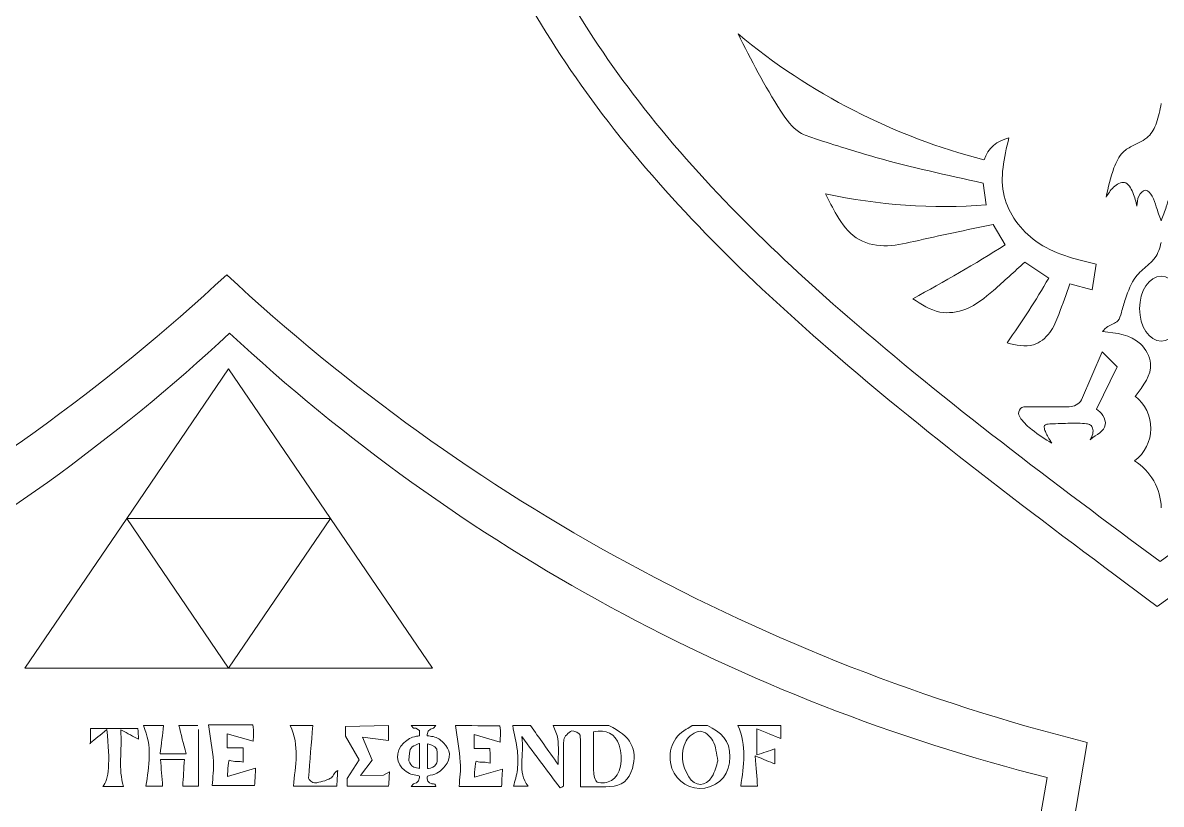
# Model space of a CAD drawing. Header units: inches. Extents: x 0 to 12, y 0 to 12.
# Drawn here: x 5.329 to 6.429, y 3.446 to 4.201 of the extents above; entities that cross this region are included whole.
import ezdxf

# ---------------------------------------------------------------- set-up
doc = ezdxf.new("R2010")
doc.units = ezdxf.units.IN
doc.header["$MEASUREMENT"] = 0

msp = doc.modelspace()

# ---------------------------------------------------------------- linework, layer by layer
at = {"color": 5, "lineweight": 0}
for p, q in [((6.2602, 4.0252), (6.257, 4.0464)), ((6.2784, 3.9866), (6.2667, 4.0063)), ((6.3205, 3.9545), (6.2973, 3.9699)), ((6.3664, 3.968), (6.3626, 3.9433)), ((6.3626, 3.9433), (6.3409, 3.9489)), ((6.3523, 3.8368), (6.3722, 3.8831)), ((6.3722, 3.8831), (6.3866, 3.8687)), ((5.528, 3.8669), (5.4295, 3.7222)), ((5.6264, 3.7222), (5.528, 3.8669)), ((6.3866, 3.8687), (6.3666, 3.8279)), ((6.2986, 3.8301), (6.3402, 3.8301)), ((5.4295, 3.7222), (5.3311, 3.5774)), ((5.528, 3.5774), (5.4295, 3.7222)), ((5.4295, 3.7222), (5.6264, 3.7222)), ((5.6264, 3.7222), (5.528, 3.5774)), ((5.7249, 3.5774), (5.6264, 3.7222)), ((5.3311, 3.5774), (5.528, 3.5774)), ((5.528, 3.5774), (5.7249, 3.5774)), ((6.2311, 2.9633), (6.319, 3.4717))]:
    msp.add_line(p, q, dxfattribs=at)
at = {"color": 250, "lineweight": 0}
msp.add_line((6.2653, 2.9705), (6.3578, 3.5057), dxfattribs=at)
at = {"color": 5, "lineweight": 0}
for centre, radius, start, end in [((6.4075, 4.6541), 0.604, 230.1334, 255.6659), ((6.2885, 4.0585), 0.0322, 101.4674, 161.1937), ((6.22, 4.5743), 0.5506, 257.9267, 274.1924), ((5.4869, 5.2411), 1.4833, 298.2597, 302.2494), ((5.6608, 4.3338), 0.7609, 324.5017, 330.1066), ((4.2977, 5.2248), 1.8077, 284.1261, 312.9293), ((6.7602, 5.2248), 1.8077, 227.0707, 255.8739), ((6.38, 3.8093), 0.0392, 306.8379, 52.1804), ((6.34, 3.8447), 0.0146, 271.0459, 327.1361), ((6.3732, 3.7307), 0.0561, 1.9204, 57.3192)]:
    msp.add_arc(centre, radius, start, end, dxfattribs=at)
at = {"color": 250, "lineweight": 0}
for centre, start, end in [((4.2301, 5.351), 284.1261, 312.9293), ((6.8222, 5.351), 227.0707, 255.8739)]:
    msp.add_arc(centre, 1.9029, start, end, dxfattribs=at)
at = {"color": 5, "lineweight": 0}
msp.add_ellipse((6.4292, 3.925), major_axis=(0, 0.0313), ratio=0.665933, dxfattribs=at)
at = {"color": 250, "lineweight": 0}
for points in [[(6.4254, 3.6371), (6.3172, 3.7176), (6.1274, 3.8588), (5.8904, 4.0898), (5.7368, 4.3523), (5.7029, 4.5469), (5.6862, 4.6499)], [(6.4254, 3.6371), (6.5335, 3.7176), (6.7234, 3.8588), (6.9604, 4.0898), (7.1139, 4.3523), (7.1478, 4.5469), (7.1645, 4.6499)], [(4.627, 3.6134), (4.7351, 3.6939), (4.925, 3.8352), (5.162, 4.0661), (5.3155, 4.3286), (5.3494, 4.5232), (5.3661, 4.6262)]]:
    msp.add_open_spline(points, degree=3, knots=[0, 0, 0, 0, 0.0808468, 0.1419248, 0.197496, 0.2597021, 0.2597021, 0.2597021, 0.2597021], dxfattribs=at)
at = {"color": 5, "lineweight": 0}
for points, knots in [([(6.4281, 3.6805), (6.3254, 3.7569), (6.145, 3.8912), (5.9199, 4.1106), (5.774, 4.3599), (5.7418, 4.5448), (5.7259, 4.6426)], [0, 0, 0, 0, 0.0808468, 0.1419248, 0.197496, 0.2597021, 0.2597021, 0.2597021, 0.2597021]), ([(6.4281, 3.6805), (6.5309, 3.7569), (6.7112, 3.8912), (6.9364, 4.1106), (7.0822, 4.3599), (7.1144, 4.5448), (7.1303, 4.6426)], [0, 0, 0, 0, 0.0808468, 0.1419248, 0.197496, 0.2597021, 0.2597021, 0.2597021, 0.2597021]), ([(4.6297, 3.6568), (4.7325, 3.7333), (4.9128, 3.8675), (5.138, 4.0869), (5.2839, 4.3363), (5.3161, 4.5211), (5.3319, 4.619)], [0, 0, 0, 0, 0.0808468, 0.1419248, 0.197496, 0.2597021, 0.2597021, 0.2597021, 0.2597021]), ([(6.257, 4.0464), (6.2222, 4.054), (6.1672, 4.066), (6.1094, 4.0845), (6.0754, 4.0955), (6.0498, 4.1324), (6.033, 4.1655), (6.0203, 4.1905)], [0, 0, 0, 0, 0.02753964, 0.04351363, 0.0474821, 0.05463243, 0.07669562, 0.07669562, 0.07669562, 0.07669562]), ([(6.4292, 4.1231), (6.428, 4.1168), (6.4259, 4.1056), (6.4176, 4.0894), (6.4035, 4.0839), (6.39, 4.0758), (6.3813, 4.0574), (6.378, 4.0422), (6.376, 4.0327)], [0, 0, 0, 0, 0.00496667, 0.00889983, 0.01334248, 0.01630321, 0.02086423, 0.02843291, 0.02843291, 0.02843291, 0.02843291]), ([(6.3664, 3.968), (6.3458, 3.9729), (6.3076, 3.982), (6.2688, 4.0337), (6.2775, 4.0709), (6.282, 4.0901)], [0, 0, 0, 0, 0.01607831, 0.02987121, 0.04449574, 0.04449574, 0.04449574, 0.04449574]), ([(6.4058, 4.0241), (6.4048, 4.0283), (6.4028, 4.0364), (6.395, 4.0504), (6.3819, 4.0426), (6.378, 4.036), (6.376, 4.0327)], [0, 0, 0, 0, 0.00351206, 0.00679766, 0.00978558, 0.01288207, 0.01288207, 0.01288207, 0.01288207]), ([(6.4292, 4.01), (6.4275, 4.0145), (6.4244, 4.0225), (6.4218, 4.0327), (6.4142, 4.0423), (6.4061, 4.0333), (6.4059, 4.0273), (6.4058, 4.0241)], [0, 0, 0, 0, 0.00367448, 0.00651244, 0.00872326, 0.0109429, 0.0134626, 0.0134626, 0.0134626, 0.0134626]), ([(6.4292, 4.01), (6.431, 4.0145), (6.434, 4.0225), (6.4366, 4.0327), (6.4442, 4.0423), (6.4524, 4.0333), (6.4525, 4.0273), (6.4526, 4.0241)], [0, 0, 0, 0, 0.00367448, 0.00651244, 0.00872326, 0.0109429, 0.0134626, 0.0134626, 0.0134626, 0.0134626]), ([(6.2667, 4.0063), (6.2411, 4.001), (6.2061, 3.9937), (6.1619, 3.9834), (6.1321, 3.9908), (6.116, 4.0136), (6.1083, 4.029), (6.1048, 4.0359)], [0, 0, 0, 0, 0.02023305, 0.02779216, 0.03497388, 0.04239776, 0.04841567, 0.04841567, 0.04841567, 0.04841567]), ([(6.4292, 3.9888), (6.4277, 3.9835), (6.4253, 3.9749), (6.4145, 3.9656), (6.4021, 3.9547), (6.3955, 3.9374), (6.3911, 3.9232), (6.3882, 3.9113), (6.3781, 3.9092), (6.374, 3.9047), (6.3724, 3.9029)], [0, 0, 0, 0, 0.00412311, 0.00675957, 0.01082209, 0.01687384, 0.02044886, 0.02277519, 0.025562, 0.02745838, 0.02745838, 0.02745838, 0.02745838]), ([(6.2973, 3.9699), (6.2873, 3.9607), (6.2695, 3.9443), (6.2439, 3.9231), (6.2131, 3.9187), (6.1975, 3.929), (6.1892, 3.9346)], [0, 0, 0, 0, 0.01052872, 0.01884852, 0.02537562, 0.03288337, 0.03288337, 0.03288337, 0.03288337]), ([(6.3409, 3.9489), (6.3374, 3.9391), (6.3318, 3.923), (6.3231, 3.901), (6.3045, 3.8861), (6.289, 3.8898), (6.2803, 3.8919)], [0, 0, 0, 0, 0.00813648, 0.01321573, 0.01827977, 0.02485473, 0.02485473, 0.02485473, 0.02485473]), ([(6.404, 3.8402), (6.412, 3.8505), (6.4248, 3.867), (6.4072, 3.8991), (6.386, 3.9014), (6.3724, 3.9029)], [0, 0, 0, 0, 0.00906876, 0.01459213, 0.02458282, 0.02458282, 0.02458282, 0.02458282]), ([(6.3235, 3.7949), (6.3169, 3.799), (6.3061, 3.8058), (6.2954, 3.8156), (6.2903, 3.8237), (6.2935, 3.8299), (6.2971, 3.83), (6.2986, 3.8301)], [0, 0, 0, 0, 0.00596177, 0.00986587, 0.01130521, 0.01296865, 0.01403095, 0.01403095, 0.01403095, 0.01403095]), ([(6.3666, 3.8279), (6.3688, 3.8261), (6.3735, 3.8223), (6.378, 3.8082), (6.3661, 3.803), (6.3608, 3.7984), (6.3606, 3.7982)], [0, 0, 0, 0, 0.002263082, 0.004672888, 0.009805081, 0.009973743, 0.009973743, 0.009973743, 0.009973743]), ([(6.3235, 3.7949), (6.3216, 3.798), (6.319, 3.8024), (6.3164, 3.8078), (6.3157, 3.8133), (6.3279, 3.8137), (6.3397, 3.8143), (6.353, 3.8144), (6.361, 3.813), (6.3646, 3.8072), (6.3627, 3.8017), (6.3606, 3.7982)], [0, 0, 0, 0, 0.00278599, 0.00388366, 0.00486863, 0.00626844, 0.01134116, 0.01538852, 0.01640716, 0.01732059, 0.0203083, 0.0203083, 0.0203083, 0.0203083])]:
    msp.add_open_spline(points, degree=3, knots=knots, dxfattribs=at)
at = {"color": 1, "lineweight": 0}
for points, knots in [([(5.4988, 3.5182), (5.4988, 3.5171), (5.4988, 3.516), (5.4988, 3.5149), (5.4988, 3.4966), (5.4988, 3.4802), (5.4988, 3.4635), (5.4942, 3.4635), (5.4878, 3.4635), (5.4836, 3.4635), (5.4842, 3.4718), (5.4847, 3.4801), (5.4853, 3.4892), (5.4774, 3.4892), (5.4707, 3.4892), (5.4622, 3.4892), (5.4629, 3.4806), (5.4635, 3.4723), (5.4642, 3.4633), (5.4595, 3.4633), (5.4525, 3.4633), (5.4479, 3.4633), (5.4514, 3.4827), (5.4544, 3.5023), (5.4456, 3.522), (5.4522, 3.522), (5.4587, 3.522), (5.4652, 3.522), (5.4641, 3.5131), (5.463, 3.5042), (5.4618, 3.4948), (5.4705, 3.4948), (5.4772, 3.4948), (5.4869, 3.4948), (5.4843, 3.5048), (5.4821, 3.5134), (5.4799, 3.522), (5.486, 3.522), (5.492, 3.522), (5.4981, 3.522)], [0, 0, 0, 0, 1, 1, 1, 2, 2, 2, 3, 3, 3, 4, 4, 4, 5, 5, 5, 6, 6, 6, 7, 7, 7, 8, 8, 8, 9, 9, 9, 10, 10, 10, 11, 11, 11, 12, 12, 12, 13, 13, 13, 13]), ([(5.5514, 3.5226), (5.5527, 3.5173), (5.5517, 3.5069), (5.5517, 3.5069), (5.5517, 3.5069), (5.5267, 3.5141), (5.5267, 3.5141), (5.5267, 3.5141), (5.5266, 3.5006), (5.5266, 3.5006), (5.5266, 3.5006), (5.5419, 3.5006), (5.5419, 3.5006), (5.5419, 3.5006), (5.5422, 3.4892), (5.5422, 3.4865), (5.538, 3.4882), (5.5337, 3.4864), (5.5286, 3.4885), (5.5274, 3.4878), (5.5269, 3.4729), (5.5269, 3.4729), (5.5269, 3.4729), (5.5541, 3.4808), (5.5541, 3.4808), (5.5541, 3.4808), (5.5534, 3.469), (5.5531, 3.464), (5.5381, 3.464), (5.5239, 3.464), (5.5122, 3.464), (5.5126, 3.472), (5.5139, 3.4798), (5.5133, 3.4874), (5.5124, 3.4993), (5.5103, 3.511), (5.5087, 3.5228), (5.5217, 3.5228), (5.5384, 3.5226), (5.5514, 3.5226)], [0, 0, 0, 0, 1, 1, 1, 2, 2, 2, 3, 3, 3, 4, 4, 4, 5, 5, 5, 6, 6, 6, 7, 7, 7, 8, 8, 8, 9, 9, 9, 10, 10, 10, 11, 11, 11, 12, 12, 12, 13, 13, 13, 13]), ([(5.6094, 3.522), (5.6079, 3.505), (5.6063, 3.4881), (5.6053, 3.4711), (5.6052, 3.4696), (5.6093, 3.4663), (5.6111, 3.4665), (5.6164, 3.4672), (5.6218, 3.4686), (5.6265, 3.471), (5.6287, 3.4721), (5.6295, 3.4761), (5.6334, 3.4785), (5.6331, 3.4738), (5.6329, 3.4691), (5.6326, 3.4635), (5.6179, 3.4635), (5.6039, 3.4635), (5.5906, 3.4635), (5.5924, 3.4829), (5.597, 3.5027), (5.5874, 3.522), (5.5947, 3.522), (5.6021, 3.522), (5.6094, 3.522)], [0, 0, 0, 0, 1, 1, 1, 2, 2, 2, 3, 3, 3, 4, 4, 4, 5, 5, 5, 6, 6, 6, 7, 7, 7, 8, 8, 8, 8]), ([(5.6574, 3.5107), (5.6574, 3.5107), (5.6668, 3.4886), (5.6668, 3.4886), (5.6668, 3.4886), (5.6553, 3.4737), (5.6553, 3.4737), (5.6553, 3.4737), (5.6776, 3.4739), (5.6776, 3.4739), (5.6776, 3.4739), (5.6835, 3.4772), (5.6835, 3.4772), (5.6835, 3.4772), (5.6829, 3.4683), (5.6825, 3.4633), (5.6677, 3.4633), (5.6425, 3.4633), (5.6425, 3.4633), (5.6425, 3.4633), (5.6424, 3.4708), (5.6424, 3.4708), (5.6424, 3.4708), (5.6543, 3.4889), (5.6543, 3.4889), (5.6543, 3.4889), (5.641, 3.5117), (5.641, 3.5117), (5.641, 3.5117), (5.6409, 3.521), (5.6409, 3.521), (5.6409, 3.521), (5.6826, 3.5222), (5.6826, 3.5222), (5.6826, 3.5173), (5.6826, 3.5124), (5.6826, 3.5075), (5.6826, 3.5075), (5.6574, 3.5107), (5.6574, 3.5107)], [0, 0, 0, 0, 1, 1, 1, 2, 2, 2, 3, 3, 3, 4, 4, 4, 5, 5, 5, 6, 6, 6, 7, 7, 7, 8, 8, 8, 9, 9, 9, 10, 10, 10, 11, 11, 11, 12, 12, 12, 13, 13, 13, 13]), ([(5.7281, 3.522), (5.7281, 3.522), (5.7261, 3.5195), (5.7261, 3.5195), (5.7261, 3.5195), (5.7199, 3.5187), (5.7199, 3.5134), (5.7199, 3.5131), (5.7199, 3.5127), (5.7199, 3.5122), (5.7219, 3.5119), (5.7237, 3.5117), (5.7256, 3.5113), (5.7303, 3.5104), (5.732, 3.5086), (5.7356, 3.5053), (5.7426, 3.4991), (5.7432, 3.4902), (5.7373, 3.483), (5.7329, 3.4776), (5.7296, 3.4751), (5.7229, 3.4739), (5.7199, 3.4734), (5.7199, 3.4734), (5.7199, 3.4704), (5.72, 3.4669), (5.7245, 3.4657), (5.7245, 3.4657), (5.7245, 3.4657), (5.7255, 3.4657), (5.726, 3.4657), (5.7283, 3.4657), (5.7281, 3.4632), (5.7281, 3.4632), (5.7281, 3.4632), (5.7045, 3.4632), (5.7045, 3.4632), (5.7045, 3.4632), (5.7065, 3.4657), (5.7065, 3.4657), (5.7065, 3.4657), (5.7125, 3.4666), (5.7126, 3.4717), (5.7126, 3.473), (5.7124, 3.4735), (5.7109, 3.4737), (5.7054, 3.4742), (5.7026, 3.4754), (5.6981, 3.4788), (5.6904, 3.4845), (5.6878, 3.4969), (5.6974, 3.5053), (5.7015, 3.509), (5.704, 3.5107), (5.7094, 3.5116), (5.7104, 3.5118), (5.7114, 3.5119), (5.7126, 3.512), (5.7125, 3.5137), (5.7123, 3.5171), (5.7123, 3.5171), (5.7123, 3.5171), (5.709, 3.5194), (5.709, 3.5194), (5.709, 3.5194), (5.7065, 3.5195), (5.7065, 3.5195), (5.7065, 3.5195), (5.7044, 3.522), (5.7044, 3.522), (5.7044, 3.522), (5.7281, 3.522), (5.7281, 3.522)], [0, 0, 0, 0, 1, 1, 1, 2, 2, 2, 3, 3, 3, 4, 4, 4, 5, 5, 5, 6, 6, 6, 7, 7, 7, 8, 8, 8, 9, 9, 9, 10, 10, 10, 11, 11, 11, 12, 12, 12, 13, 13, 13, 14, 14, 14, 15, 15, 15, 16, 16, 16, 17, 17, 17, 18, 18, 18, 19, 19, 19, 20, 20, 20, 21, 21, 21, 22, 22, 22, 23, 23, 23, 24, 24, 24, 24]), ([(5.7901, 3.5217), (5.7913, 3.5165), (5.7903, 3.5061), (5.7903, 3.5061), (5.7903, 3.5061), (5.7653, 3.5133), (5.7653, 3.5133), (5.7653, 3.5133), (5.7652, 3.4998), (5.7652, 3.4998), (5.7652, 3.4998), (5.7805, 3.4998), (5.7805, 3.4998), (5.7805, 3.4998), (5.7808, 3.4884), (5.7808, 3.4856), (5.7766, 3.4874), (5.7723, 3.4856), (5.7672, 3.4877), (5.766, 3.4869), (5.7655, 3.4721), (5.7655, 3.4721), (5.7655, 3.4721), (5.7927, 3.48), (5.7927, 3.48), (5.7927, 3.48), (5.792, 3.4682), (5.7918, 3.4632), (5.7767, 3.4632), (5.7625, 3.4632), (5.7508, 3.4632), (5.7513, 3.4712), (5.7525, 3.4789), (5.7519, 3.4866), (5.751, 3.4984), (5.7489, 3.5102), (5.7473, 3.522), (5.7603, 3.522), (5.777, 3.5217), (5.7901, 3.5217)], [0, 0, 0, 0, 1, 1, 1, 2, 2, 2, 3, 3, 3, 4, 4, 4, 5, 5, 5, 6, 6, 6, 7, 7, 7, 8, 8, 8, 9, 9, 9, 10, 10, 10, 11, 11, 11, 12, 12, 12, 13, 13, 13, 13]), ([(5.8953, 3.522), (5.9167, 3.5118), (5.9236, 3.4993), (5.9182, 3.4806), (5.915, 3.4695), (5.9079, 3.4632), (5.8963, 3.463), (5.8861, 3.4627), (5.8759, 3.4629), (5.8681, 3.4629), (5.8681, 3.4798), (5.8684, 3.4963), (5.8677, 3.5127), (5.8677, 3.5143), (5.8615, 3.5176), (5.8597, 3.5168), (5.8564, 3.5153), (5.8523, 3.5114), (5.852, 3.5082), (5.8511, 3.4977), (5.8517, 3.4871), (5.8517, 3.4765), (5.8517, 3.4721), (5.8517, 3.4678), (5.8517, 3.4634), (5.8506, 3.4628), (5.8494, 3.4623), (5.8483, 3.4617), (5.8367, 3.4772), (5.8252, 3.4926), (5.8113, 3.5113), (5.814, 3.4932), (5.8065, 3.4774), (5.8175, 3.4633), (5.8127, 3.4633), (5.8071, 3.4633), (5.8033, 3.4633), (5.8046, 3.4686), (5.8065, 3.474), (5.8071, 3.4794), (5.8077, 3.4855), (5.8078, 3.4917), (5.807, 3.4977), (5.806, 3.5059), (5.804, 3.5139), (5.8025, 3.522), (5.8082, 3.522), (5.8139, 3.522), (5.8196, 3.522), (5.8281, 3.5101), (5.8366, 3.4982), (5.8465, 3.4845), (5.8465, 3.4942), (5.847, 3.5017), (5.8462, 3.5091), (5.8458, 3.5135), (5.8432, 3.5177), (5.8416, 3.522), (5.8595, 3.522), (5.8774, 3.522), (5.8953, 3.522)], [0, 0, 0, 0, 1, 1, 1, 2, 2, 2, 3, 3, 3, 4, 4, 4, 5, 5, 5, 6, 6, 6, 7, 7, 7, 8, 8, 8, 9, 9, 9, 10, 10, 10, 11, 11, 11, 12, 12, 12, 13, 13, 13, 14, 14, 14, 15, 15, 15, 16, 16, 16, 17, 17, 17, 18, 18, 18, 19, 19, 19, 20, 20, 20, 20]), ([(5.9907, 3.522), (6.0035, 3.516), (6.0126, 3.5074), (6.0125, 3.4919), (6.0125, 3.4757), (6.0036, 3.4645), (5.9881, 3.4616), (5.9748, 3.4591), (5.9608, 3.4676), (5.9564, 3.4806), (5.9514, 3.4959), (5.957, 3.5114), (5.9702, 3.5184), (5.9722, 3.5195), (5.9741, 3.5208), (5.976, 3.522), (5.9809, 3.522), (5.9858, 3.522), (5.9907, 3.522)], [0, 0, 0, 0, 1, 1, 1, 2, 2, 2, 3, 3, 3, 4, 4, 4, 5, 5, 5, 6, 6, 6, 6]), ([(6.0615, 3.522), (6.0615, 3.5167), (6.0615, 3.5114), (6.0615, 3.5094), (6.0549, 3.5121), (6.0476, 3.5151), (6.0384, 3.5188), (6.0384, 3.5089), (6.0384, 3.5026), (6.0384, 3.4936), (6.0446, 3.4957), (6.0503, 3.4976), (6.0559, 3.4994), (6.0559, 3.4954), (6.0559, 3.4896), (6.0559, 3.485), (6.0508, 3.487), (6.0451, 3.4893), (6.0367, 3.4927), (6.0377, 3.4807), (6.0384, 3.4722), (6.0392, 3.4633), (6.0356, 3.4633), (6.0287, 3.4633), (6.0229, 3.4633), (6.0258, 3.4831), (6.0291, 3.5027), (6.02, 3.522), (6.0338, 3.522), (6.0477, 3.522), (6.0615, 3.522)], [0, 0, 0, 0, 1, 1, 1, 2, 2, 2, 3, 3, 3, 4, 4, 4, 5, 5, 5, 6, 6, 6, 7, 7, 7, 8, 8, 8, 9, 9, 9, 10, 10, 10, 10]), ([(5.3944, 3.5048), (5.3944, 3.5092), (5.3944, 3.5137), (5.3944, 3.519), (5.4097, 3.519), (5.4244, 3.519), (5.4403, 3.519), (5.4405, 3.5159), (5.4407, 3.5125), (5.4409, 3.5087), (5.4358, 3.5115), (5.4311, 3.5141), (5.4238, 3.518), (5.4251, 3.4976), (5.4213, 3.4801), (5.4263, 3.463), (5.4219, 3.463), (5.4144, 3.463), (5.4065, 3.463), (5.4123, 3.4696), (5.4136, 3.4865), (5.4104, 3.5181), (5.404, 3.5129), (5.3991, 3.5089), (5.3942, 3.505), (5.3942, 3.505), (5.3944, 3.5048), (5.3944, 3.5048)], [0, 0, 0, 0, 1, 1, 1, 2, 2, 2, 3, 3, 3, 4, 4, 4, 5, 5, 5, 6, 6, 6, 7, 7, 7, 8, 8, 8, 9, 9, 9, 9]), ([(5.8805, 3.516), (5.8805, 3.5033), (5.8803, 3.4909), (5.8807, 3.4784), (5.8809, 3.4745), (5.882, 3.4681), (5.8843, 3.4673), (5.8883, 3.4659), (5.8941, 3.4668), (5.898, 3.4688), (5.9068, 3.4734), (5.9099, 3.49), (5.9054, 3.5031), (5.9015, 3.5147), (5.8931, 3.518), (5.8805, 3.516)], [0, 0, 0, 0, 1, 1, 1, 2, 2, 2, 3, 3, 3, 4, 4, 4, 5, 5, 5, 5]), ([(6.0009, 3.4878), (5.9993, 3.495), (5.999, 3.5019), (5.996, 3.5073), (5.9936, 3.5116), (5.9877, 3.5167), (5.9836, 3.5165), (5.9788, 3.5162), (5.9723, 3.5116), (5.9701, 3.5071), (5.9642, 3.4956), (5.9661, 3.4833), (5.9726, 3.4724), (5.9784, 3.4627), (5.9893, 3.4628), (5.9951, 3.4725), (5.998, 3.4772), (5.9991, 3.4829), (6.0009, 3.4878)], [0, 0, 0, 0, 1, 1, 1, 2, 2, 2, 3, 3, 3, 4, 4, 4, 5, 5, 5, 6, 6, 6, 6]), ([(5.3942, 3.505), (5.3942, 3.505), (5.3939, 3.5042), (5.3939, 3.5042), (5.3939, 3.5042), (5.3944, 3.5048), (5.3944, 3.5048), (5.3944, 3.5048), (5.3942, 3.505), (5.3942, 3.505)], [0, 0, 0, 0, 1, 1, 1, 2, 2, 2, 3, 3, 3, 3]), ([(5.7125, 3.5046), (5.7125, 3.5046), (5.7048, 3.5027), (5.7035, 3.4987), (5.7022, 3.4947), (5.7023, 3.4879), (5.7023, 3.4879), (5.7023, 3.4879), (5.7034, 3.4847), (5.7051, 3.483), (5.7069, 3.4812), (5.7125, 3.4806), (5.7125, 3.4806), (5.7125, 3.4806), (5.7125, 3.5046), (5.7125, 3.5046)], [0, 0, 0, 0, 1, 1, 1, 2, 2, 2, 3, 3, 3, 4, 4, 4, 5, 5, 5, 5]), ([(5.7201, 3.4805), (5.7204, 3.4805), (5.7251, 3.481), (5.7271, 3.4828), (5.7291, 3.4847), (5.7295, 3.4879), (5.7295, 3.4879), (5.7295, 3.4879), (5.7298, 3.4952), (5.7291, 3.4991), (5.7283, 3.5029), (5.7201, 3.5044), (5.7201, 3.5044), (5.7201, 3.5044), (5.7201, 3.4916), (5.7201, 3.4805)], [0, 0, 0, 0, 1, 1, 1, 2, 2, 2, 3, 3, 3, 4, 4, 4, 5, 5, 5, 5])]:
    msp.add_open_spline(points, degree=3, knots=knots, dxfattribs=at)

doc.saveas('drawing.dxf')
